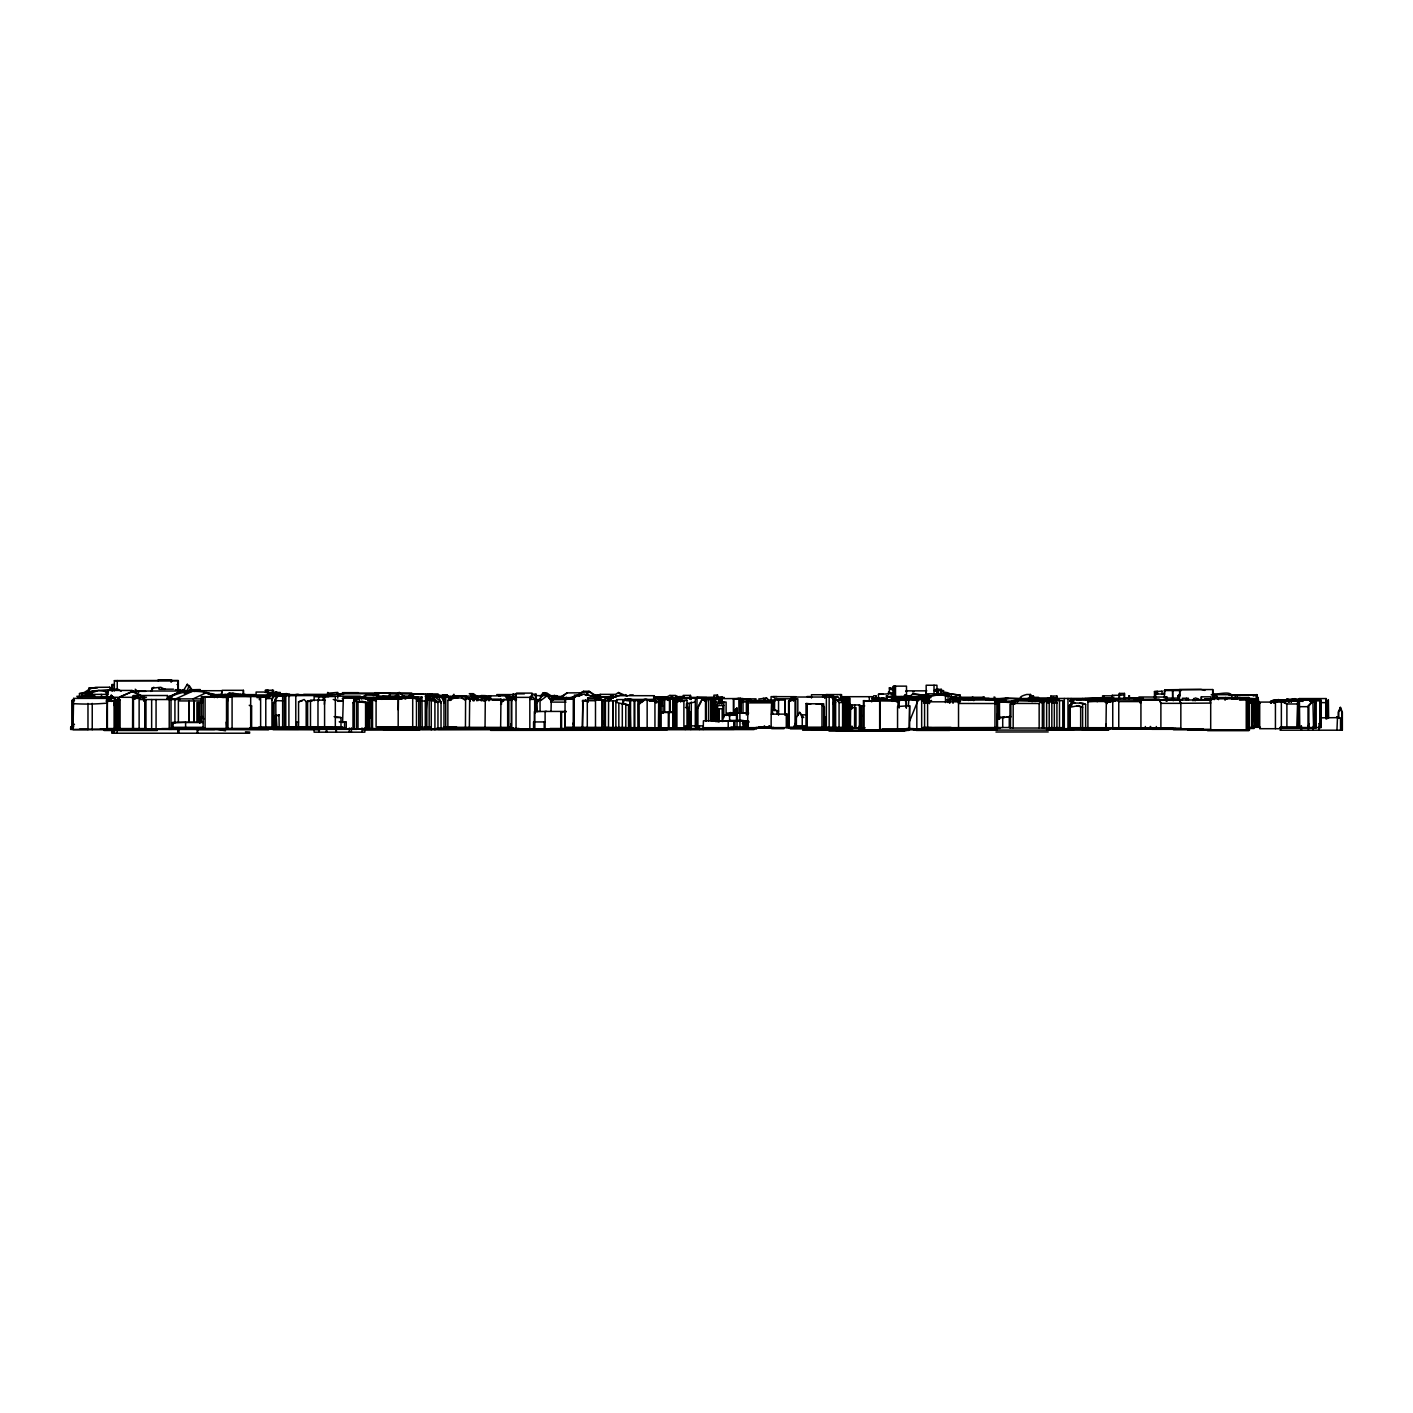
<?xml version="1.0" encoding="UTF-8"?>
<svg xmlns="http://www.w3.org/2000/svg" width="1413" height="1413" viewBox="0 0 1413 1413"><rect width="100%" height="100%" fill="white"/><g stroke="black" fill="none" stroke-linecap="round" stroke-linejoin="round"><path stroke-width="1.5" d="M266.969 692.458L266.969 690.215L268.187 690.145M733.382 713.477L733.382 699.011L738.911 698.464L738.911 713.247M1251.971 707.048L1251.918 702.985L1251.865 727.43L1251.918 702.985L1247.979 702.985M1214.173 699.523L1214.173 696.097L1216.717 696.097L1218.43 699.523L1216.717 696.097M336.365 727.978L336.312 732.181L336.312 728.013M1314.638 728.048L1314.902 701.749L1312.43 701.166M1326.083 719.058L1326.153 698.57L1299.377 698.57L1299.324 700.512M1288.038 701.06L1271.47 701.042L1271.488 703.232M875.901 695.779L875.848 698.393L875.901 695.779L873.605 695.779M81.76 697.845L81.848 693.836L81.936 697.845M117.579 715.861L117.279 728.56L117.279 699.806L118.763 698.146L119.858 699.806L119.858 728.56M1179.431 700.601L1179.696 689.562L1212.725 689.562L1212.955 698.269M1212.495 699.135L1212.725 689.562M1248.721 699.682L1248.774 697.51L1215.922 697.58L1207.532 700.265M845.663 721.178L846.246 729.461L846.369 725.293M847.994 725.311L847.871 729.461L848.754 698.057L845.857 697.863L845.857 729.461L845.557 725.328M158.168 680.748L158.203 679.777L171.256 679.777L172.368 680.748L171.044 682.249M481.321 698.746L481.25 700.689L481.321 698.746L489.004 698.658L489.128 700.689L489.41 696.132L490.488 696.008L490.788 699.347M1106.114 724.11L1105.973 728.207L1106.326 700.654L1087.904 701.537L1105.973 701.466M367.875 709.397L368.122 702.826L358.001 701.908L358.001 729.108M397.424 698.517L377.766 698.075M324.389 704.398L324.584 700.124M860.694 725.752L861.241 714.854L859.987 714.854L861.877 715.949L861.241 714.854M243.089 696.15L243.407 690.321L222.212 690.321L220.94 696.185M842.837 720.506L843.844 701.625L842.395 699.647L845.221 701.272L843.844 701.625M488.898 700.689L489.004 698.658M695.302 727.147L695.302 699.594L697.104 697.28L706.323 697.545L706.2 720.683M721.76 703.868L722.025 699.541L714.854 698.517M227.705 700.954L227.97 696.733M370.86 718.228L372.043 700.83L369.888 699.771L369.658 729.108M425.967 714.077L426.832 700.989L428.687 697.881L426.92 697.881M1033.186 699.506L1033.415 695.92L1029.547 695.92M167.123 699.382L167.405 695.514L133.476 695.514L133.317 697.386M1226.89 699.064L1227.049 698.817M908.347 705.882L908.877 699.506L917.902 700.636L909.672 721.072M87.553 729.426L70.65 729.426L70.703 727.13L74.059 724.357M1050.636 698.269L1050.83 696.026L1056.871 696.026L1057.207 699.205M951.196 699.629L951.55 696.15L947.134 696.15M134.482 699.329L134.8 696.362L132.681 696.362L132.575 728.56M1030.819 698.216L1056.659 698.269L1056.871 696.026M507.232 699.417L507.62 695.85L470.9 695.85M371.513 729.108L371.778 699.771M660.101 727.836L659.977 701.06L656.197 701.219L656.197 702.756L656.374 701.06M659.853 727.836L659.977 701.06M113.57 729.726L73.017 729.726L73.6 698.393L107.37 698.393L108.518 701.378L106.187 701.36M530.069 697.404L529.84 699.382L535.085 699.382L533.054 697.386L530.069 697.404L530.299 699.382M994.964 703.533L995.459 699.082L959.038 699.082L958.526 703.462L994.964 703.533L994.964 727.589M1124.236 699.152L1124.448 693.412L1119.361 693.412L1119.149 699.311M680.607 702.014L681.084 698.022L706.959 698.022L708.672 700.194M706.447 702.049L706.959 698.022M1100.586 698.976L1100.762 697.598L1100.868 698.57M106.77 729.726L107.37 698.393M401.522 699.064L401.698 697.704L359.255 697.757L359.255 701.943M994.363 700.795L994.84 697.104L993.922 697.104M656.197 702.756L656.391 701.219M94.3 695.249L94.936 696.061L81.601 695.161M678.646 699.223L679.017 696.609L683.927 696.556L682.762 698.411M1225.389 697.58L1225.018 700.141L1225.407 697.51M599.571 698.199L600.119 694.366L615.538 694.366L618.558 692.511L625.659 695.62M1128.952 699.046L1129.517 695.708L1128.563 698.57M683.645 698.234L683.927 696.556M1282.721 700.071L1280.567 700.071M465.442 727.289L465.601 697.722L469.681 697.722L470.07 700.742M208.559 694.419L213.911 693.995L214.511 695.761M515.303 699.523L516.31 694.154L513.096 694.154L512.001 700.601M530.864 699.382L532.083 693.112L516.504 693.112L515.303 699.064L516.469 699.064M389.052 697.845L389.794 693.907L423.529 693.907M1140.927 702.773L1141.527 699.7L1159.066 699.47L1160.885 702.773L1160.885 728.172M388.663 698.146L389.67 693.059L356.235 693.059M653.336 700.371L654.272 695.708L616.298 695.673L608.65 700.371M530.864 699.064L531.871 694.154L536.039 694.154L536.869 711.022M586.271 695.602L587.066 692.123L582.28 692.105L578.058 695.09L574.349 695.108L573.802 727.271M536.039 694.154L535.085 713.106M833.193 703.904L834.129 699.612M220.94 696.521L222.212 690.71L199.94 690.71M515.303 700.601L516.169 694.79M530.864 698.746L531.73 694.79M677.534 699.453L677.922 697.775L678.152 699.453M1308.95 723.562L1308.014 727.783L1308.014 705.97L1312.907 701.078L1313.578 727.783M1030.554 694.472C1032.355 702.12 1009.659 698.958 1026.739 694.472L1030.554 694.472L1031.084 698.428M380.609 698.993L382.199 697.015M420.35 729.108L420.35 698.94L421.939 697.015L422.24 729.108M972.232 698.269L972.533 696.998L974.299 700.053M106.787 696.768L108.289 690.427L131.939 690.462L141.848 695.938M1296.781 728.101L1297.664 700.283L1279.772 700.212L1273.943 703.038M113.782 705.458L114.789 701.254L114.789 728.56M689.526 699.258L690.462 695.39L683.115 695.39M998.479 705.423L1000.634 699.506L964.408 699.506M210.749 695.885L214.652 694.966L214.811 696.591M623.416 699.576L622.303 703.833L615.856 702.243L616.686 699.576L623.416 699.576L623.981 700.565L625.376 699.435L651.941 699.435L650.298 700.618M750.55 701.113L774.978 700.583M771.321 727.889C770.844 728.172 771.251 686.948 772.929 704.928M824.75 698.34L825.722 694.896L827.153 694.578M719.447 697.616L722.467 697.439M1106.803 701.908L1106.803 703.656L1105.973 701.908L1112.737 700.83L1112.755 728.048M947.293 694.313L943.866 692.688M697.104 697.28L696.379 727.13M452.513 697.792L453.149 695.867M706.659 698.729L743.008 698.517L743.008 713.106M369.906 716.674L370.118 699.029L370.118 700.813L372.043 700.83M894.482 689.509L895.506 686.488L893.034 686.488L893.034 695.337M469.363 727.289L469.681 697.722M553.084 699.612L551.017 702.102L566.048 702.137M586.377 700.989L587.896 701.855L585.565 700.089L582.704 700.989L582.704 727.271M1320.501 717.857L1338.182 717.627L1338.182 712.205L1340.495 707.436L1338.765 712.205L1338.765 717.627M833.67 694.966L823.196 694.966L822.543 696.715L826.605 696.715M269.282 696.75L259.091 696.75L259.374 699.806M926.522 697.598L920.958 697.033M668.172 700.512L669.038 698.305M995.317 699.099L1005.244 698.269M776.532 727.889L747.406 727.889L748.325 700.601L772.416 700.336M376.088 699.241L398.537 699.064L376.088 699.241L376.088 727.006L416.482 727.006M146.44 728.56L107.388 728.56L107.388 701.254L117.933 701.06L118.763 698.146M187.558 689.562L189.236 685.588L187.417 685.499L187.275 684.298L183.16 691.045M430.435 696.362L431.089 695.39M403.464 697.792L404.153 696.185M485.03 728.225L485.295 699.135L500.961 699.135L501.527 704.222L500.626 704.345L503.081 699.541L508.857 699.594L508.857 728.225L507.726 724.215M217.125 697.545L217.337 696.574M272.956 727.006L272.956 703.78L279.015 694.56L287.086 694.56M705.493 720.648L705.493 701.343L702.614 697.845L696.768 709.361L696.768 727.253M271.95 700L274.405 694.578L287.228 695.249M89.62 695.955L90.326 694.384L107.741 694.384M274.758 700.194L277.337 694.578L290.16 695.249M398.466 698.57L398.289 709.909M1315.344 703.197L1316.192 701.378L1309.639 701.378M224.19 696.574L223.766 697.474L231.414 697.192M601.938 700.883L617.375 700.883M1013.174 728.031L1013.174 703.48L1015.223 700.512M278.22 716.267L278.979 714.766L275.394 715.932L275.394 727.006M444.247 699.612L445.678 695.39L426.585 695.284M701.272 701.537L697.174 709.326L697.174 727.253M706.2 701.449L702.296 699.594L703.232 697.845L705.493 701.343M500.626 728.225L500.961 699.135M380.539 698.834L381.333 697.386M1141.527 699.7L1139.867 702.773L1139.867 699.364M342.582 722.626L343.377 697.386L382.005 697.386M284.561 696.097C285.444 689.297 291.855 699.947 285.974 693.536M285.426 695.744L286.662 693.536M1319.636 727.518L1320.325 699.629L1283.975 700.495L1285.141 700.848M1092.638 698.729L1091.083 700.459L1091.083 699.329L1094.845 697.969L1084.425 698.64M754.789 701.113L756.079 698.852L742.549 698.923M968.488 700.495L969.654 698.464L970.643 699.894M1192.996 700.76L1193.967 699.064L1195.133 700.866M1173.214 700.76L1174.168 699.064L1175.033 700.406M890.985 689.244L892.362 689.102M70.65 727.695L73.812 726.724M359.255 697.757C402.988 701.59 337.601 696.15 342.582 698.852M488.774 700.283L490.152 698.004L490.929 699.311M587.296 727.271L587.296 700.707L588.356 698.958L596.657 698.958L596.657 697.828M266.81 696.733L267.922 694.949L242.065 694.949M790.114 700.3L791.58 697.934L795.819 699.011L789.125 701.502L789.125 727.677M803.75 717.592L799.67 712.346L796.384 717.592L796.384 727.942M1210.906 698.711L1210.129 699.594M443.982 729.249L443.982 698.004L445.678 695.39M511.418 700.724L512.001 699.824M903.543 696.68L905.185 695.072L913.505 697.333M452.443 696.45L453.891 694.26L454.032 696.45M596.657 698.958L595.491 700.707L587.296 700.707M1091.083 700.459L1093.167 699.029L1090.571 699.135M1298.07 703.621L1298.247 728.119M272.956 703.78L275.8 700.601L282.653 700.848M1164.224 698.163L1164.754 689.791L1201.015 689.403L1204.936 690.409M87.2 691.84L89.584 689.049L85.292 691.84M395.428 697.58L399.155 692.458L403.871 696.627M1233.867 730.15L1249.445 730.15L1249.445 699.771L1248.156 699.771M789.125 701.502L790.008 700.3L788.896 701.307L788.896 727.677M536.746 711.287L536.746 702.932L544.659 692.653L551.3 699.947L551.017 711.41M906.122 691.487L906.916 690.48M970.484 700.389L971.279 699.135L971.914 700.212M199.604 718.034L202.571 716.532L202.589 717.592L199.657 717.963L201.423 717.91M1308.862 727.783L1308.862 705.97L1312.907 701.078M394.775 696.644L399.155 692.458M734.901 714.077L734.901 710.191L736.791 708.196L737.162 714.042M788.595 727.677L788.595 701.113L791.58 697.934M540.278 696.291L543.104 692.918L546.743 692.918L551.406 696.079M662.962 699.382L664.251 697.863L677.074 698.146M353.056 729.108L353.056 702.72L356.818 698.464L361.498 697.457M353.056 702.72L357.401 698.464L356.447 698.446L356.447 729.108M206.934 692.423L193.033 698.887M659.006 703.338L660.101 702.12M668.314 727.836L668.384 712.488L672.853 712.488L672.853 727.836M271.95 727.536L271.95 698.499L275.429 694.666L288.199 695.249L289.488 696.503M277.337 694.578L269.388 694.666L265.785 698.64L271.95 698.499M582.191 727.271L583.021 700.089M886.64 698.887L882.701 697.828L878.409 700.53L878.462 694.278L882.984 694.101M441.421 695.991L445.466 695.125L450.641 700.353L454.774 696.008L456.134 696.45M353.692 702.667L359.096 698.199M903.013 697.015L902.271 700.159L900.417 698.128L887.876 697.174L884.856 699.983M257.148 697.81L259.038 695.814L279.615 695.938L272.744 695.85L277.778 695.903M921.294 697.898L923.908 696.627L918.521 696.309M893.881 700.601L892.415 700.106L892.415 701.36L893.316 700.406M429.534 696.238L431.901 693.818L427.644 693.818M106.77 703.162C94.618 704.169 85.151 704.328 73.017 703.639M85.522 694.807L89.001 692.087M657.451 699.117L660.383 698.817L654.978 698.199M726.423 715.473L730.733 712.452L731.899 714.007M1098.042 700.901L1097.212 701.696L1097.212 700L1108.94 700.901M659.535 700.548L661.955 698.252L663.792 700.106M197.113 722.184L201.123 722.308L201.123 718.069M74.483 724.357L70.703 727.13M1013.209 703.427L1039.156 703.48L1040.798 701.961L1042.352 703.232L1042.352 728.031M561.491 697.686L560.572 698.552L573.413 697.686L552.501 697.439M735.908 721.089L747.141 721.072L746.771 722.308L743.15 722.308M744.828 722.237L744.616 721.195M1273.872 701.537L1274.879 700.636L1284.028 701.413M1156.329 726.512L1156.329 727.748L1069.5 727.695L1069.5 705.317L1072.025 703.038L1074.887 703.038M658.423 703.356L659.853 702.084M945.968 696.22L948.794 693.73L960.204 695.161L948.794 693.73M734.901 710.191L737.162 708.196M847.535 729.461L847.535 698.34L841 698.287L840.364 694.578M909.848 696.415L912.657 693.995L931.697 695.814M641.52 702.579L643.904 700.53L640.319 700.901L640.319 703.603M1099.897 698.64L1101.999 698.252M426.39 697.015L429.287 694.542L432.325 694.507L441.033 701.961L441.033 729.249M1177.806 699.894L1177.806 695.726L1180.049 695.726L1179.131 695.002L1178.283 699.894M292.756 727.536L293.763 727.536M928.412 698.623L927.582 697.439L902.271 697.439L903.243 698.623L929.03 698.499M879.734 699.594L891.815 700.177M1002.047 701.272L1017.819 701.095L1016.989 701.766M578.058 695.09L583.569 691.293L588.991 691.275L600.49 698.499M893.087 695.373L889.801 696.591L886.41 695.903L886.41 698.976M559.018 699.364L567.072 692.9L581.732 692.794M642.014 700.618L638.729 700.618L638.729 727.677L638.623 703.815L644.222 699.347L656.197 701.219M880.953 699.647L877.049 699.806L888.071 700.141M1177.806 695.726L1179.131 695.002M686.488 707.931L686.488 703.674L695.302 702.031M514.897 694.931L516.328 693.854L524.382 693.836M595.738 696.998L603.492 696.768L601.779 697.545M547.308 695.673L551.176 700.707L547.732 695.32L540.031 701.06L540.066 711.41M608.067 700.371L611.14 698.57M231.273 694.49L233.039 693.235L246.021 695.355L246.021 696.273L258.95 696.733L259.038 695.814M223.643 697.051L228.994 693.235L233.039 693.235M292.579 727.536L293.763 726.706M573.607 697.792L576.84 695.514L579.648 695.991M742.178 702.438L748.148 701.184L748.148 714.395M221.876 697.439L224.685 695.496M71.798 727.324L71.798 700.565L73.176 699.647L72.681 727.324M875.424 700.371L873.976 701.325M878.091 700.53L882.701 697.828M214.37 697.439L218.874 694.542L224.667 695.62M567.072 692.9L558.435 698.393M571.912 698.605L576.84 695.514M582.28 692.105L583.569 691.293M360.969 698.305L366.214 695.072L360.633 697.969L370.789 698.711M510.04 727.395L447.868 727.289L447.868 700.318L452.107 697.686L458.006 697.845M589.751 691.893L586.731 693.748M207.923 694.048L211.296 693.606L215.641 696.238M106.328 700.477L109.278 698.764L111.539 699.806L106.84 698.746M683.927 697.669L722.467 697.068M208.612 693.006C194.764 689.756 179.398 691.028 167.123 698.887L203.154 698.887M871.485 701.784L874.382 700.106L901.388 700.053M182.86 691.716L185.333 692.123L190.826 689.809L194.588 691.469M167.405 695.514L168.553 697.333L183.425 690.092L168.129 697.121M607.307 700.371L610.54 698.57M1044.631 701.749L1050.689 699.806L1054.328 702.985L1054.328 727.677M405.407 698.958L407.598 697.757M892.415 701.36L894.129 700.406M1090.306 700.106C1095.181 696.733 1116.553 698.075 1094.722 698.322M723.138 716.356L726.847 714.324L737.356 715.208L737.356 720.824M891.391 698.004L904.055 698.834M729.161 716.108L732.482 714.324M997.507 727.518L997.507 717.751L1004.784 717.398L998.903 717.38M1049.205 727.836L1051.837 727.836L1051.837 700.883L1037.213 699.435L1033.521 701.36L1036.1 701.378M150.908 691.487L152.834 687.795L152.039 690.71L152.039 688.184L160.782 687.266L164.968 689.403M119.646 696.927L133.175 691.151L119.769 697.157M666.318 697.21L669.833 695.443L675.485 695.443L678.823 697.051M1014.87 701.484L1020.769 698.534L1028.205 700.036L1021.246 698.534L1016.601 700.972L1017.784 701.802M1250.576 699.947L1256.44 702.685L1256.44 726.582M152.039 688.184L153.876 687.266M1296.781 703.974L1286.854 703.974L1279.772 700.212M1031.985 701.713L1033.239 701.095M1274.049 703.091L1279.56 700.406L1286.89 703.974L1286.89 728.101M273.31 697.015L277.937 694.772M1042.352 703.232L1043.889 702.508L1039.579 700.548L1013.686 700.442M203.154 727.324L172.068 727.324L172.898 722.414L203.154 722.485M601.708 697.121L600.825 697.316M184.255 693.447L190.207 690.745L175.23 689.721L179.981 689.65M175.724 698.887L191.797 691.593M686.824 727.836L647.154 727.836L647.154 700.036L650.369 700.954L653.283 699.629L655.667 701.59M1112.737 701.678L1114.098 701.078M997.967 700.424L994.734 699.7L997.931 700.406L995.776 701.378L998.903 700.406L995.017 699.841L997.967 700.406L997.967 719.235M675.767 727.836L675.767 699.824L678.576 699.117L678.576 701.272M298.567 727.359L298.567 701.837L304.113 699.506L306.179 701.678L306.179 727.359M169.348 698.887L169.896 698.623M1069.765 727.624L1070.206 707.207L1070.206 727.624M1070.206 707.207L1078.702 705.582L1082.623 707.489L1076.671 705.582M1253.066 726.529L1257.393 726.529L1257.393 703.709L1253.313 701.325M1277.37 700.813L1273.749 700.813L1275.603 700.071M90.485 688.679L95.766 687.319L109.772 687.23L111.963 690.303M93.523 690.975L85.398 693.253L90.255 693.589M654.325 698.87L657.451 697.651M655.42 698.252L665.859 697.086M137.997 696.379L132.575 698.411L140.664 698.358L141.971 696.379L143.843 700.866M227.97 728.419L227.97 696.521L203.154 697.333L203.154 728.419M734.054 714.448L732.075 715.137M1253.278 696.008L1256.722 694.807L1235.28 694.807L1235.28 698.887M678.576 699.117L675.767 699.824M891.921 697.651L895.224 696.503L931.22 696.503M889.395 691.893L889.395 687.795L890.243 689.314L893.617 688.149M86.122 694.701L98.521 690.445L107.741 691.858L107.741 695.108M943.336 691.858L946.445 692.511M361.057 697.633L361.534 698.852M1209.316 700.124L1211.029 699.594L1209.016 700.141M353.692 729.108L353.692 699.824L355.264 699.523M1290.758 699.947L1294.944 698.658L1300.772 699.788M353.692 699.824L357.118 698.781M907.464 699.983L913.01 698.305L918.044 699.894M745.375 722.237L746.771 722.308M1236.552 698.958L1240.084 697.916M1290.104 700.018L1294.697 698.658M114.365 690.904L114.365 680.677L178.356 680.607L178.356 689.367M575.868 696.644L568.627 698.676L566.807 697.792M578.924 695.779L582.456 694.79M925.303 701.643L931.556 700.53L926.575 701.466M1091.083 699.329L1097.124 698.287M298.567 701.837L302.329 700.795M1105.973 701.908L1115.775 701.113M1109.276 701.713L1112.172 700.919M1076.865 700.018L1082.694 698.552L1088.734 699.983M1079.444 700.018L1083.312 699.046M227.952 696.521L223.148 697.21L225.939 696.733M404.065 698.676L414.203 696.574M534.397 729.797L534.397 711.675L546.584 711.393M536.693 711.64L538.388 711.234M223.395 697.333L226.522 696.627L226.522 728.419L226.133 722.149M443.223 695.991L447.232 695.125L450.305 698.234L448.398 696.591M208.894 694.101L211.296 693.606M917.902 700.636L911.509 698.11L906.21 699.205L906.21 707.789M911.509 698.11L906.387 699.205L906.387 708.001M662.644 699.488L659.677 700.089L661.39 700.071M449.387 697.404L453.202 696.627M447.267 697.28L450.694 696.591L453.131 698.693M446.897 696.432L472.613 696.008L471.73 697.386L489.128 697.227M389.352 698.746L390.377 698.781M904.179 700.283L907.358 699.559M398.183 727.006L398.183 699.064L406.555 697.474L416.482 698.676L416.482 727.324M841.406 697.934L846.246 697.863L846.246 729.461M391.136 697.104L387.091 697.121M772.999 696.627L776.956 696.627M923.59 701.696L929.436 700.601L929.454 703.621M86.511 691.964L79.499 693.553L79.499 697.51M358.001 701.908L361.975 701.184L368.122 702.826M604.605 697.139L613.595 696.061L607.537 697.157M758.728 698.976L766.711 698.163L770.562 701.66M763.709 698.711L766.711 698.163M949.942 697.474L955.895 696.415M1278.465 699.594L1273.872 700.424M481.056 695.532L485.542 695.62M707.154 698.834L710.739 698.199L710.739 720.736M829.678 697.333L837.573 696.556L842.59 702.508L839.075 702.544L834.023 696.556M833.246 697.333L837.573 696.556M605.153 698.781L610.275 697.863L607.837 697.863L611.017 699.294M922.671 701.219L928.924 701.66L928.429 696.185L937.596 694.56L948.052 695.973L948.052 702.597M932.704 695.867L940.087 694.56L948.052 695.973M926.539 698.834L929.03 698.393M473.161 700.742C473.355 695.373 483.281 702.155 485.931 700.724M1251.741 700.177L1253.066 699.947L1257.393 703.709M141.936 697.316L144.285 697.316M998.161 700.265L999.45 700.141L999.556 719.129M214.211 697.545L215.624 696.574M1139.567 698.64L1143.4 698.305L1139.973 698.852M508.009 700.177L511.418 700.036L511.418 728.225L510.764 723.986M503.735 700.866L500.785 701.36L503.364 701.343M584.223 694.295L600.472 698.022L582.968 694.101L566.807 698.658L574.014 697.792L574.049 727.271L572.989 723.173M447.868 700.318L450.641 700.318M356.447 698.446L361.498 697.845L360.227 697.898M374.092 694.913L378.861 694.79L373.085 695.602M1010.507 727.518L1010.507 716.479L1002.718 717.398L1002.718 727.518M1010.507 716.479L1006.815 717.115M723.138 720.842L735.537 720.612M703.232 729.55L703.409 720.824L737.021 720.701L737.021 727.713M687.001 700.23L676.915 701.272L687.001 700.23L687.001 727.836M1095.199 700.742L1094.404 699.735L1160.091 700.212M811.15 729.461L850.025 729.461L850.025 698.252L841.406 698.57M1273.749 700.813L1277.158 700.442M311.973 701.06L306.179 701.678M638.623 703.815L645.388 699.347L650.298 700.018M848.754 698.057L844.656 698.34M733.382 699.011L740.589 698.464L740.589 713.106M1254.055 703.48L1254.903 726.865M655.667 697.404L662.98 696.715M437.818 695.514L439.019 695.39L438.012 693.942L432.961 693.942M625.959 700.618L638.729 700.618M1090.765 700.442L1097.212 700M1098.042 700L1093.768 700.3M121.165 691.24L117.579 689.085L92.393 690.975L85.504 694.119L89.743 694.542M1046.521 698.711L1050.283 698.411M1051.237 698.411L1047.475 698.711L1053.444 697.421M279.862 695.938L284.967 695.567M897.555 729.726L897.555 706.535L909.636 705.688L909.636 729.726M1005.208 698.781L1008.281 698.552M406.185 697.757L417.718 697.033L420.35 701.378M433.968 697.404L441.827 697.051L443.982 702.844M247.24 696.273L245.367 694.56L240.157 694.366L244.555 696.273L244.484 695.337L240.157 695.214M281.01 695.903L286.009 695.567M375.346 694.737L373.05 693.748L337.76 693.748L337.76 698.146M1161.857 691.222L1162.263 694.172M1097.972 698.375L1103.023 698.04M413.903 697.121L397.53 698.075M605.435 697.951L611.635 697.669L605.082 698.093M774.819 701.184L765.122 700.919L768.601 700.795L766.923 701.184M991.114 699.841L990.584 699.877M103.149 696.839L107.918 696.574M361.657 697.722L359.714 697.828L361.498 697.757M1051.555 698.781L1055.811 698.552M114.365 680.677L178.356 680.607M996.377 699.559L990.478 699.859L991.626 699.806M1154.456 698.093L1154.456 691.593L1162.263 691.204M1154.456 691.593L1157.477 691.452L1157.477 694.172M1028.911 701.131L1046.627 700.406L1046.627 729.885M1090.43 699.135L1091.348 699.099L1088.469 699.205M1115.069 700.883L1110.07 701.66L1109.276 699.965M996.218 699.647L946.48 699.93M1093.574 699.029L1087.462 699.311M1098.837 698.729L1106.167 698.428M509.334 698.693L513.325 698.499M1089.706 699.188L1091.949 699.082M1239.537 700.159L1249.41 699.824M1033.627 700.636L1046.574 700.177L1049.205 702.791L1046.627 702.72M241.111 696.185L242.065 695.991L238.744 694.49M772.999 696.821L774.306 697.227M1007.54 698.075L1005.473 698.04L1021.758 698.764M878.462 694.278L885.174 694.013A11.816 1.484 -1 0 0 888.653 693.748L895.171 693.642L895.259 697.086M843.596 698.375L845.857 698.287L840.364 697.828M844.02 699.647L838.068 699.788L843.844 699.877L843.844 728.878M512.672 697.245L513.537 695.779M1088.911 699.947L1101.469 699.665M872.492 699.382L881.129 699.417M1054.328 702.985L1051.837 703.038L1048.128 699.806M710.739 699.488L711.763 699.47L711.763 720.895M815.955 703.904L820.988 703.762L824.38 706.853L824.38 727.942L824.503 717.133L825.74 717.133L825.74 727.942M195.63 689.721L200.363 689.65L189.519 689.721M411.766 693.006L374.869 692.706M548.032 695.885L553.031 695.797M640.319 700.901L641.484 700.883M337.548 701.307L341.54 701.254M715.72 721.619L715.72 699.506L714.483 699.523L714.483 720.895M927.564 697.227L920.764 697.316M951.09 697.157L960.098 697.227L959.568 699.082M1195.168 697.916L1198.736 698.976M568.432 729.797L511.612 729.797L511.612 698.817L515.303 698.746M628.52 727.677L628.52 704.91L622.303 703.727L622.303 727.677L652.4 727.677M559.866 698.729L559.053 698.711M791.262 697.934L795.819 699.011M923.395 700.389L929.206 700.336M1312.836 701.766L1314.902 701.749M90.132 687.919L95.713 687.884M1051.837 700.883L1037.213 699.435M1314.443 700.141L1320.802 700.089L1321.155 727.518L1279.842 727.518M1291.358 700.212L1291.376 701.978L1291.358 700.212L1311.67 700.071L1312.059 702.508M1179.731 699.965L1180.844 703.303L1210.694 703.091L1209.669 699.965L1141.686 700.071M357.471 697.015L358.637 697.015M806.964 696.538L810.25 696.521M710.739 698.199L708.672 698.216L708.672 720.948M336.347 717.539L340.992 717.539L340.992 727.96M339.985 694.419L343.571 694.401M1119.149 695.037L1124.236 695.002M917.814 697.157L930.902 697.121M747.406 702.897L771.321 702.844M1288.179 700.972L1291.358 700.954M297.578 694.613L296.606 694.631L298.849 694.631L295.511 694.631L299.485 694.666M891.161 694.083L895.259 694.083M386.155 696.733L388.186 696.715L382.623 696.344M363.6 697.492L365.596 697.775M401.981 699.064L379.179 697.704M689.297 697.616L699.576 697.704M755.019 700.724L759.099 700.724M1093.768 700.724L1085.255 698.552M923.378 703.038L927.617 703.038L927.917 700.318L929.277 701.007L929.383 703.374M1336.945 730.203L1337.528 716.709L1341.131 718.74L1341.131 730.203M114.365 684.563L111.804 684.563L111.804 690.904M177.067 684.563L178.091 684.563M97.462 687.937L88.878 687.937L88.878 691.84L90.079 691.84M890.632 688.308L891.532 688.308M116.449 689.085L117.579 689.085M162.336 689.173L173.534 689.173M165.127 689.297L158.998 689.297L158.998 688.184M890.243 689.314L893.546 689.314M266.298 690.392L265.079 690.392L273.504 690.215L273.504 692.476M943.672 690.604L941.659 690.604L941.659 693.818M1164.224 690.533L1181.374 690.568M133.175 691.028L181.818 691.01M906.016 690.851L926.787 690.851M939.998 690.727L941.676 690.727M135.754 691.346L145.698 691.346M275.782 691.822L276.736 691.822M912.586 691.84L913.981 691.84M268.523 692.034L256.106 692.034L256.106 696.026M265.255 692.458L280.375 692.458M342.388 692.653L358.407 692.653M79.499 693.553L85.133 693.553M203.543 693.077L209.601 693.077M1212.637 693.518C1217.441 695.726 1234.308 688.378 1231.606 698.976M85.504 693.394L91.739 693.394M328.434 693.536L327.851 692.405L327.41 693.253L337.725 692.405L338.343 693.536M925.621 693.818L947.346 693.818M267.746 694.083L289.524 694.083M336.806 694.03L340.374 694.03M1164.754 694.013L1155.128 694.013L1155.128 698.234M224.632 694.49L240.722 694.631M303.636 694.366L337.76 694.366M213.875 694.613L226.098 694.542M242.188 694.613L255.258 694.613M374.975 694.684L372.997 694.684L375.346 695.32M513.89 694.595L496.758 694.595L499.937 696.326M825.899 694.578L841.565 694.578L841.565 698.57L842.802 698.446L842.802 696.697L844.515 698.146M1211.206 694.701L1231.659 694.701M210.378 694.966L219.298 694.984M442.499 695.002L447.232 695.125M597.84 697.775L597.434 694.896L600.313 694.984M629.774 694.949L633.236 694.949M945.067 695.037L949.077 695.125M1230.228 695.267L1231.606 695.002M110.956 695.337L117.774 701.325L110.956 701.06L111.344 695.337L118.25 701.396L111.344 697.316M268.364 695.178L303.636 695.178M375.717 695.249L382.075 698.517M409.328 695.284L413.638 695.284M554.302 695.249L559.336 699.311M592.383 695.125L600.56 695.125M1112.102 695.302L1120.544 695.302M1229.116 695.267L1257.252 695.267L1257.252 700.23L1258.029 697.316L1258.859 702.72L1256.228 701.237L1260.431 703.056M219.404 695.549L225.215 695.549M241.393 695.585L245.562 696.15M282.441 695.673L331.507 695.514M504.618 695.514L508.486 695.514M534.043 695.638L557.005 695.691L554.885 697.316M214.476 695.761L217.09 695.761M247.805 695.867L256.212 695.867M425.79 695.761L446.985 695.761M1114.009 695.832L1102.564 695.832L1102.564 699.576M81.989 696.114L83.049 696.114M225.921 696.061L269.636 696.061M328.982 696.185L360.297 696.185L361.445 698.234M377.607 696.114L396.488 696.114M402.793 696.114L413.197 696.185L412.985 697.792L412.985 693.995L426.832 693.995L426.832 727.147M81.477 696.309L76.867 696.309L78.616 698.375M506.19 696.521L514.014 696.521M555.433 696.468L563.063 696.468M601.585 697.58L597.275 696.503L597.84 697.492M78.351 696.856L112.687 696.856M201.423 722.061L201.423 696.68L250.684 696.609L250.684 728.419M328.752 696.715L314.145 696.715L314.145 700.724M406.979 696.892L411.307 696.892M446.685 696.627L453.184 696.68M505.942 696.803L514.615 696.803M557.075 696.892L563.363 696.892M795.731 696.697L771.074 696.627L771.074 700.777M829.926 696.874L832.416 696.803L835.631 699.4L835.631 727.571L703.409 727.713M841.141 696.697L872.969 696.697L872.969 700.848M902.395 696.68L900.646 696.68L913.081 697.404L904.603 695.072M910.873 696.786L912.639 696.786M1201.35 700.194L1201.35 696.821L1210.941 696.821L1210.57 700.018M144.285 696.909L143.843 700.954M377.677 697.068L421.939 697.015M441.827 697.051L438.878 697.051L441.033 702.826M452.301 697.157L447.691 697.227L446.755 695.002M556.793 696.998L563.292 696.998M675.308 697.015L683.327 697.015M793.47 697.033L832.928 697.033L832.928 727.995L792.075 727.995M887.876 697.174L903.825 698.128L904.85 699.258M892.998 697.086L898.739 697.492L894.906 696.574M902.766 697.121L905.079 697.121M1138.896 696.998L1166.979 697.051L1166.979 701.025M100.782 697.298L146.44 697.316M400.78 697.192L402.546 697.192M402.899 697.21L413.514 697.21M446.897 697.28L453.096 697.28M506.331 697.263L512.795 697.263M530.299 697.368L516.045 697.368L516.045 729.797M595.226 697.298L605.93 697.28L610.981 699.258M660.772 697.421L653.53 696.962M724.286 697.439L721.354 697.722M984.508 698.446L984.331 697.28L959.71 697.263L960.946 697.28M1034.334 697.333L1038.537 697.333M655.597 697.722L663.969 697.722L665.117 699.576M1104.754 697.757L1102.105 697.757L1114.115 698.305L1111.448 698.305M1130.877 697.775L1137.324 697.775M359.45 697.969L381.916 697.969L381.916 699.4M513.325 697.898L507.338 698.781M557.464 699.029L557.464 697.951L574.049 697.81M655.279 697.845L662.432 697.845L660.701 699.559M871.927 697.987L880.599 697.987M1050.636 697.987L1056.659 697.987M1132.255 697.81L1138.684 697.81M653.742 698.093L691.699 698.146M900.417 698.128L903.825 698.128M913.01 698.305L916.525 699.506M951.355 698.269L989.065 698.358M1166.096 698.11L1179.325 698.11M1248.474 698.146L1247.308 698.146L1256.228 698.764L1259.266 703.056L1255.062 698.764L1256.245 698.764M376.423 698.834L365.243 698.093L376.423 701.095M429.835 698.411L432.625 698.411L437.959 702.402L434.921 702.208M467.897 698.481L473.108 698.481M566.348 697.58L567.372 698.658L572.742 698.658M874.771 698.605L878.939 698.605L872.686 698.605M951.691 698.64L963.79 698.64M984.985 698.605L1141.757 698.287M109.278 698.764L107.37 698.764L108.518 700.053L106.187 698.746M418.884 698.958L420.35 698.94M551.653 698.711L573.148 698.711M630.216 700.424L629.792 698.781L625.376 699.435M653.336 698.834L682.532 698.834M949.748 703.338L949.748 698.94L954.658 699.435L954.746 700.742L960.434 700.742M983.607 698.676L996.43 698.676M1110.653 698.711L1112.314 698.711L1100.356 698.252M1204.53 698.781L1248.085 698.781L1248.085 730.15M398.183 699.064L401.027 699.064M871.733 698.958L875.601 698.958M878.321 699.241L881.058 699.241M1004.06 699.011L1000.068 698.764L1004.06 699.011L1004.06 700.442M1082.623 699.046L1077.501 698.887L1094.404 700.76M1232.295 699.064L1234.98 699.064M1287.879 699.064L1286.607 699.064L1297.788 699.824M180.034 699.541L139.128 699.541L139.128 729.444L214.635 729.461M503.081 699.541L508.857 699.594M713.971 699.453L713.724 720.736M875.212 699.417L883.461 699.417M1070.065 699.294L1083.7 699.4M1133.685 699.364L1159.702 699.364M1172.737 699.488L1171.218 699.93M1212.213 699.453L1192.996 700.071L1193.932 698.411L1194.85 699.965M117.279 699.806L119.858 699.806M551.882 699.7L566.525 699.7M595.491 727.483L595.491 699.541L605.418 700.371L605.418 727.483L603.81 721.354M648.797 699.841L653.283 699.629M702.296 699.594L704.681 699.594M900.576 699.506L905.362 700.548M949.748 698.94L956.884 699.576M963.03 699.806L965.768 699.806M1090.765 699.718L1072.361 699.718L1072.361 704.098M1099.226 699.718L1102.246 699.718M1299.942 700.159L1290.934 699.612M325.114 700.124L310.489 700.124L310.489 727.96L346.256 727.96L346.256 722.167L339.774 721.601M492.519 699.93L503.434 700.141M628.52 704.91L623.31 703.727L623.963 699.841M710.492 700L712.929 698.587L712.929 720.489M713.477 700.018L713.971 699.559M1086.491 700.018L1100.462 700.018M1247.379 700.071L1253.26 700.071M1272.972 700.071L1320.802 700.071L1320.802 727.518M774.819 700.424L772.929 700.424L772.929 709.114M884.485 700.141L899.904 700.406M922.389 700.371L928.429 700.371M1044.066 700.177L1046.574 700.177M1201.35 699.947L1202.852 699.947M71.798 700.565L74.5 700.565M601.797 700.548L604.923 700.548L604.923 727.483M863.449 729.726L863.449 700.671L880.122 701.254L880.122 729.726M898.633 700.636L899.216 702.402M1058.39 700.618L1062.788 700.618L1062.788 727.642L1048.163 727.677M1248.386 700.495L1248.438 730.203L1187.715 730.203M1250.24 700.495L1252.271 700.495M203.366 700.936L178.374 700.936L178.374 721.849M311.973 700.724L307.628 700.724L307.628 727.006M582.191 700.989L587.702 700.989M922.901 701.007L929.277 701.007M1069.712 700.813L1073.703 700.813M1251.865 700.724L1254.108 700.724L1254.055 728.49L1247.449 728.49M1302.38 700.848L1281.838 701.078M1311.017 700.848L1319.636 700.848M421.41 701.025L425.613 701.025M899.604 701.166L863.484 700.707M994.734 701.29L996.871 701.29L995.459 699.082M1042.158 701.095L1014.852 700.548M1270.64 703.232L1270.64 701.078L1299.43 701.078L1299.766 727.942M681.914 701.431L682.832 701.431M773.052 701.519L750.727 701.537L748.784 700.406M923.66 701.325L929.736 701.325M1018.208 701.431L999.556 701.908L1014.87 702.773M1069.712 701.36L1073.703 701.36M1113.462 701.325L1115.722 699.947L1118.76 701.572L1140.927 701.59L1140.927 728.048M1303.086 701.378L1286.13 700.442M927.617 701.819L960.416 701.819M1004.643 701.713L1006.18 701.713M1104.719 701.802L1108.534 701.802M1285.883 701.502L1290.67 701.59M429.287 694.542L437.959 701.961L441.033 701.961M654.943 702.049L659.164 702.049L659.164 727.836M714.943 702.049L726.105 702.049L726.105 714.978M202.695 702.597L196.919 702.597L196.919 722.343M806.081 703.568L810.726 703.833L806.081 703.568L806.081 727.942M994.734 703.533L996.871 703.533M622.303 703.727L623.31 703.727M1014.87 704.116L1009.995 704.116L1009.995 728.031L1046.627 728.031M849.814 704.946L859.846 704.946L859.846 728.313M1069.5 705.317L1071.902 705.317M716.868 705.546L723.827 705.546M859.44 705.899L864.703 705.899M1299.695 706.677L1308.014 706.677M1254.143 707.189L1254.638 727.43M685.499 707.542L689.261 707.542M1248.174 707.931L1249.216 707.931L1249.11 728.243L1248.174 728.243M772.611 709.732L778.528 711.039L772.611 709.732L772.611 714.13M566.313 711.428L545.1 711.428L545.1 729.797M566.171 711.834L560.731 711.834L560.731 729.797M719.235 711.975L718.334 711.958M668.384 712.488L661.143 712.47L674.019 711.746L674.001 698.834L674.142 727.836M741.066 712.788L745.993 712.788M727.306 713.053L748.678 713.053M771.321 714.13L787.571 714.13L787.571 727.677M806.152 714.837L802.248 714.837L802.248 727.942M724.975 715.137L728.949 715.137M199.657 717.592L202.589 717.592M1336.945 716.709L1341.131 718.74M713.194 721.089L725.028 721.089M735.82 721.301L748.678 721.301M298.567 722.078L296.765 722.078L296.765 727.359M545.1 721.937L533.566 721.937L533.566 729.797M743.485 722.131L749.084 722.131M172.068 722.785L185.474 722.184M742.39 723.509L746.135 723.509M703.232 725.876L685.27 725.876L685.27 729.55M807 725.805L794.071 725.805L794.071 727.236M1254.055 726.865L1255.662 726.706L1255.662 702.738M258.703 727.13L342.953 727.218M421.162 727.147L431.265 727.077M443.488 727.165L456.664 727.165M730.945 727.024L742.284 727.024M758.728 726.989L770.562 726.989M1280.867 727.112L1296.074 727.112M282.441 727.483L342.705 727.359M377.766 727.324L418.76 727.324M625.747 727.483L565.041 727.271L565.041 697.81M756.008 727.43L773.776 727.448M786.794 727.324L842.59 727.359M923.201 727.412L951.02 727.395M1247.379 727.43L1260.431 727.253M177.95 727.748L182.189 727.748M249.995 727.624L332.726 727.536M443.541 727.536L454.368 727.536M602.909 727.589L607.625 727.589M851.633 727.783L864.968 727.783M922.548 727.66L931.556 727.66M934.541 727.713L1010.878 727.518M203.154 727.819L204.267 727.819M443.346 727.854L513.113 727.819M602.468 727.942L607.855 727.942M714.854 727.907L726.105 727.907M849.195 727.96L864.703 727.96M967.516 727.836L927.617 727.836L927.582 697.439M981.064 727.836L1000.492 728.048M1075.169 727.872L1172.578 727.854M1280.019 727.836L1316.192 728.048L1316.192 701.378M177.879 728.137L183.549 728.119M436.67 728.26L441.033 728.26M450.641 728.26L512.919 728.19M601.938 728.19L606.601 728.19M754.948 728.154L771.463 728.26M849.619 728.313L863.997 728.384M922.389 728.243L948.052 728.243M990.601 728.349L1000.475 728.349M1072.361 728.207L1125.26 728.207M1153.838 728.172L1180.844 728.172M1280.16 728.101L1298.547 728.101L1297.664 700.283M161.665 728.578L251.62 728.419L251.62 705.917L249.218 705.299M266.969 728.631L343.571 728.631M363.441 728.543L413.479 728.613M439.019 728.437L519.101 728.472M549.993 728.49L734.407 728.507M771.692 728.684L784.038 728.684M906.899 728.419L914.07 728.684M977.337 728.649L988.023 728.649M1048.11 728.666L1076.635 728.666M1107.068 728.437L1175.987 728.525M100.447 728.772L170.991 728.896M175.707 728.896L286.009 728.914M321.546 728.702L390.483 728.825M400.833 728.719L645.158 728.79M657.857 728.931L661.196 728.931M790.326 728.878L845.221 728.878M882.118 728.808L952.274 728.79M961.741 728.702L992.103 728.702M1048.234 728.79L1203.381 728.861M79.499 729.161L140.858 729.002M155.147 729.267L214.387 729.267M267.834 729.126L315.17 729.126M337.76 729.002L463.446 729.055M487.75 729.196L491.106 729.196M559.689 729.108L592.383 729.179M653.336 729.249L756.573 729.02M899.198 729.249L924.579 729.249L924.579 699.541L899.198 699.506L899.198 708.001M1108.763 729.267L1110.106 729.267M1112.72 729.179L1155.11 729.037M1177.806 729.02L1189.075 729.02M267.41 729.302L298.549 729.302M317.024 729.338L357.012 729.338M362.929 729.567L384.018 729.567M421.516 729.444L490.364 729.285M559.513 729.55L581.573 729.55M599.395 729.426L734.124 729.373M976.242 729.373L989.065 729.373M1151.825 729.32L1210.694 729.32M197.802 729.585L268.488 729.832M273.08 729.673L319.78 729.815M363.335 729.797L437.959 729.585L437.959 701.961M438.631 729.691L491.618 729.691M606.036 729.779L659.341 729.832M667.925 729.585L754.065 729.585M859.139 729.867L950.967 729.762M1048.499 729.744L1073.703 729.744M1082.376 729.832L1108.869 729.832M1173.426 729.726L1189.887 729.726M1204.53 729.815L1248.085 729.815M383.577 730.097L419.767 730.097M599.571 730.062L667.201 730.062M913.487 730.026L1108.216 730.132M490.611 730.362L600.56 730.256M802.619 730.203L852.41 730.203L852.41 726.565M852.798 730.415L908.647 730.415M916.189 730.415L949.677 730.415M951.02 730.185L977.778 730.185M978.573 730.168L996.924 730.168M1280.037 730.203L1342.35 730.203L1342.35 712.205L1340.495 707.436M104.032 730.486L157.338 730.486M835.966 730.539L906.245 730.574M1207.532 730.68L1248.792 730.68L1248.65 698.87M829.007 731.086L904.514 731.086M995.953 732.005L1048.216 731.934M893.952 691.01L889.395 687.795M404.312 696.998L412.225 697.58M259.268 696.75L270.183 696.821M683.238 697.563L675.679 697.545L675.414 699.223M442.163 698.004L443.982 698.004M677.074 698.358L670.521 698.216M378.49 698.623L382.693 698.623M573.678 698.605L560.572 698.517M872.316 698.905L878.886 698.905M399.614 698.587L416.164 697.121L418.76 701.166L418.76 729.108M713.035 698.411L719.747 699.347L719.747 703.709M1166.167 699.93L1167.103 699.93M485.03 699.735L500.626 699.753M1011.673 701.201L1017.819 701.201M741.825 701.184L748.148 701.184M673.877 698.234L675.626 698.552L669.833 695.443M985.85 700.089L987.245 700.106M928.429 696.185L930.867 696.185M428.969 697.421L434.921 700.954L434.921 729.797M909.636 705.688L909.036 729.726M279.015 694.56L320.062 694.79L323.683 695.991M1046.627 700.406L1043.889 700.389L1043.889 728.031M536.834 699.559L540.967 699.576M369.658 702.173L371.513 702.173M1297.735 701.06L1299.43 701.078M742.09 699.382L750.709 699.488M513.325 698.057L507.338 698.004L507.408 696.874L509.104 697.439M566.348 697.351L567.708 698.676M656.55 701.201L649.556 700.106M731.351 720.595L729.603 720.577L743.644 720.595L743.644 727.713M1126.037 698.234L1129.005 698.269L1128.916 695.708M1072.29 703.038L1082.764 703.144L1085.643 704.381L1085.643 727.695M465.442 698.57L469.363 698.623M1085.573 704.381L1079.903 703.144M1319.901 702.579L1326.083 702.685M982.953 697.263L984.331 697.28M616.298 695.673L619.194 695.708M434.921 700.954L431.265 700.901L425.295 696.256L430.382 697.421M250.242 705.899L251.62 705.917M365.313 695.072L376.565 695.249M368.351 699.965L364.819 697.916L372.537 699.435L372.537 729.108M744.739 727.713L744.881 720.913L736.491 720.224M647.154 700.124L648.161 700.071M595.491 699.541L605.418 700.371M559.424 698.517L561.314 698.764M416.482 701.113L418.76 701.166L416.287 697.033M927.705 698.711L928.889 698.746M719.111 703.603L719.111 699.223L722.025 699.541M591.8 695.797L594.573 695.885L588.991 691.275M454.774 696.008L466.202 696.326L468.586 698.852L466.202 696.326M726.847 714.324L736.491 715.084L736.491 720.824M650.369 700.954L650.369 699.7L652.4 699.771M452.107 697.686L463.853 698.057M361.746 697.227L366.921 697.439M505.925 696.627L513.626 696.927L506.296 696.697M832.928 699.382L835.631 699.4M912.657 693.995L930.831 695.814M269.388 694.666L282.176 695.249M339.208 721.831L346.256 722.167M300.368 727.024L312.308 727.536M1290.458 699.612L1300.79 700.141M245.473 731.81L249.624 732.04L249.624 733.223L111.804 733.223L111.804 728.984M1283.958 700.795L1278.27 699.594M957.149 697.775L958.42 697.845M1230.228 695.002L1240.278 695.496M892.963 697.316L902.73 697.881M852.233 707.63L849.867 704.804M882.207 699.523L892.857 700.177L896.707 701.784M1000.457 699.894L1006.127 700.353M912.957 699.877L917.231 700.23M431.265 729.797L431.265 700.036L429.163 699.841L429.163 727.147M1086.491 699.417L1096.152 700.389M687.001 708.249L687.901 708.337L686.683 707.542M744.881 720.913L740.147 720.4M674.513 727.836L674.39 700.813L674.919 703.197L676.315 703.374M87.341 693.394L91.615 693.924M623.31 699.841L630.551 700.707L630.551 727.677L629.951 700.618M405.496 696.733L401.734 696.556L403.412 696.397M334.086 716.621L340.992 717.539M409.081 696.114L410.777 696.344M211.42 694.684L219.368 696.008M135.206 689.226L138.739 692.299M333.238 699.506L342.705 701.201M211.332 695.373L215.165 696.061M664.128 699.188L669.126 700.089M228.994 693.235L236.289 694.56M677.145 698.87L663.333 697.157L672.553 698.852M485.03 700.742L473.726 698.676L469.363 699.453L470.388 700.742M557.199 696.45L562.639 697.474M104.58 691.257L107.741 691.858M199.604 722.008L201.123 722.308L185.598 722.326L185.598 727.324M890.278 692.688L895.171 693.642M900.576 699.629L903.702 700.23M634.031 700.265L629.792 698.781M410.335 697.474L416.482 698.676M895.895 696.591L899.922 697.404M372.537 699.435L365.243 697.916L365.419 698.852M512.001 698.799L516.469 699.771L511.612 698.817M558.135 697.828L561.491 698.57M169.401 696.256L172.333 696.927L168.553 697.333M733.276 714.448L736.491 715.19M536.746 702.915L544.659 692.653L551.176 699.93L551.812 695.691L553.666 699.647M894.765 697.439L900.205 698.834M481.974 695.779L482.875 696.026M882.242 697.828L887.435 699.294M203.154 718.352L204.267 718.687M1164.224 694.013L1164.754 689.791M279.703 694.86L283.624 696.044M713.424 698.781L715.72 699.506M243.425 694.401L246.021 695.355M317.854 694.79L320.68 695.726M1171.218 699.47L1172.507 699.93M893.405 700.124L897.52 701.731M911.385 698.11L917.832 700.636L919.368 699.541M1253.596 698.729L1257.022 700.23L1257.022 695.267M1253.278 698.729L1256.722 700.23L1256.722 694.542L1257.022 695.549L1249.834 694.807M665.223 698.746L663.527 697.987L674.301 698.234M1102.087 698.146L1103.023 698.57M1149.37 699.859L1150.376 700.318M886.41 695.903L889.501 697.368M337.76 693.748L339.985 694.984M201.423 696.68L203.154 697.527M221.17 696.68L223.024 697.598L223.024 696.662M681.084 698.022L682.338 698.658M131.25 691.045L140.894 695.938M585.565 700.089L587.296 700.989M1137.871 699.947L1140.927 701.59M210.166 693.606L214.988 696.256M477.806 699.223L477.859 700.742M131.939 690.462L133.175 691.151M659.5 703.904L663.05 705.952L661.143 705.952L661.143 727.836M513.113 697.439L509.281 696.167L510.87 697.492M650.369 699.7L651.57 700.406M1253.243 700.813L1256.44 702.685M375.628 695.249L380.221 697.969M461.751 698.057L465.442 700.283M949.2 693.589L949.907 694.136A17.097 2.526 5.9 0 1 949.995 694.437M543.104 692.918L547.785 696.097M476.835 696.114L473.373 693.677L469.31 693.677L472.701 696.061M132.681 696.362L134.058 699.099M902.377 697.881L903.825 698.923M238.744 695.214L239.91 696.15M834.129 699.329L831.003 696.803L834.129 699.435L834.129 727.571M73.176 699.647L74.253 700.565M1178.707 695.002L1179.555 700.036M1053.356 699.912L1056.924 702.985L1054.328 703.091L1050.654 699.912M610.646 696.061L613.207 698.252M890.243 687.795L893.546 690.657L893.546 686.135L906.492 686.135L906.492 694.843M763.25 698.163L767.065 701.643M618.558 692.511L621.367 695.267M689.261 710.933L690.78 712.823L690.78 729.55M464.435 696.326L466.749 698.781M397.194 693.73L399.702 696.644M1039.579 700.548L1040.798 701.961M431.265 700.036L428.581 696.856L426.673 696.856L427.415 697.739M187.275 684.298L192.256 691.01M132.486 698.146L133.458 699.294L133.458 728.56M605.93 697.28L608.244 700.106M533.054 697.386L534.697 699.382L534.697 729.797M244.078 694.648L245.367 696.273L245.367 694.56M625.888 694.595L626.983 696.203M616.686 699.576L617.375 700.565M189.236 685.588L192.698 690.798M959.038 699.082L960.416 701.184M929.489 696.15L930.637 697.881M513.184 698.004L514.014 699.311M951.55 696.15L952.874 698.234M988.164 699.064L989.065 700.477M849.619 703.356L852.233 707.719M118.498 698.146L119.469 699.806L119.469 728.56M1094.404 699.735L1095.199 701.113M549.604 698.199L551.176 701.06M835.631 702.65L834.271 700.141L837.732 700.141L839.075 702.614L839.075 727.377M557.464 697.951L558.029 699.029M799.67 712.346L802.248 717.592M624.899 698.781L625.376 699.753M109.772 687.23L111.009 690.303M276.171 714.766L276.895 727.006M1110.07 699.965L1110.742 701.678M1318.788 723.58L1320.325 727.518L1320.325 699.629M646.765 699.435L647.172 700.424M1106.149 701.908L1106.803 703.656L1106.326 700.654M1340.019 707.436L1341.767 712.205L1341.767 730.203M73.6 698.393L74.306 700.389M118.515 698.746L118.869 699.806M823.196 694.966L823.761 696.733L823.761 694.737L811.486 694.737L811.486 698.022M101.224 694.384L101.966 697.104M973.363 700.389L972.533 696.998L972.656 698.269M428.687 697.881L429.163 700.106M118.144 698.587L118.392 728.56M794.954 723.474L795.819 727.677L795.819 698.799M654.272 695.708L655.208 700.371M690.462 695.39L691.187 699.223M1299.377 698.57L1299.695 700.495M600.119 694.366L600.684 698.199M513.096 694.154L513.714 698.446M134.8 696.362L135.118 698.958M389.67 693.059L390.288 698.11M278.979 714.766L279.191 727.006M389.794 693.907L390.253 697.916M1326.153 698.57L1326.401 718.422M1050.848 696.167L1051.184 699.258M996.871 714.483L997.225 718.846M597.434 694.896L597.522 696.22M706.323 697.545L706.447 720.877M243.407 690.321L243.725 695.832M1033.415 695.92L1033.592 699.523M739.706 700.636L740.006 727.713M1288.903 700.442L1288.956 702.332M1119.361 693.412L1119.538 699.311M1179.696 689.562L1179.855 695.726M1124.448 693.412L1124.589 699.329M1244.906 699.329L1244.888 698.04L1237.788 698.04L1237.293 699.188L1237.293 694.807M1201.35 696.821L1201.386 700.194M1248.774 697.51L1248.792 700.406M740.695 698.517L740.783 713.106M1214.173 696.097L1214.191 699.523M1340.531 718.74L1340.531 730.203M1337.528 716.709L1337.528 717.627M1328.573 717.91L1328.308 699.629L1328.308 718.316M1327.249 718.316L1327.249 701.042L1327.107 718.74M1318.947 726.017L1318.947 730.203M1315.344 728.048L1314.902 701.431L1314.902 728.048M1313.331 726.088L1313.26 730.203M1308.491 726.088L1308.42 730.203M1301.497 726.07L1301.497 730.203M1301.09 726.035L1301.09 730.203M1275.427 702.084L1275.427 728.702M1259.266 701.802L1259.266 727.253M1258.065 703.056L1258.065 727.253M1256.228 694.807L1256.228 700.23M1251.918 700.495L1251.918 727.43M1250.24 699.947L1250.24 702.985M1246.248 698.781L1246.248 729.815M1210.694 698.781L1210.694 729.815M1188.421 700.194L1188.421 698.269L1182.328 698.269L1182.328 700.194M1186.39 698.269L1186.39 700.194M1180.844 703.303L1180.844 729.32M1172.719 698.11L1172.613 690.533L1172.613 699.205M1166.767 696.998L1166.767 701.042M1165.919 696.998L1165.919 700.972M1157.265 691.452L1157.265 694.172M1155.64 694.013L1155.64 698.305M1154.757 691.593L1154.757 698.163M1150.641 726.512L1150.641 727.748M1150.27 726.512L1150.27 727.748M1145.36 726.512L1145.36 727.748M1118.76 701.572L1118.76 728.048M1112.278 695.302L1112.102 699.046M1104.083 695.832L1104.083 699.576M1093.256 698.976L1093.256 700.459M1087.904 699.718L1087.904 728.207M1082.623 704.31L1082.623 727.695M1080.662 707.524L1080.662 727.624M1071.107 698.481L1071.107 705.723M1067.981 698.481L1067.981 728.79M1064.289 698.481L1064.289 728.79M1059.485 727.677L1059.485 700.071L1040.569 699.753M1056.924 700.071L1056.924 727.677M1049.205 700.883L1049.205 729.885M1041.452 700.071L1026.562 699.841M1039.156 703.48L1039.156 728.031M1010.878 704.116L1010.878 717.15M1009.271 716.479L1009.271 727.518M1000.475 699.011L1000.475 700.442M998.903 700.141L998.903 719.217M996.871 700.406L996.871 727.589M973.804 699.453L973.804 700.636M958.526 701.819L958.526 727.836M953.033 698.94L953.033 703.338M949.995 699.559L949.995 700.742M945.491 695.955L945.491 702.597M941.5 693.818L941.5 689.35L935.742 689.35L935.742 690.604L938.462 693.818L938.462 689.35M941.129 689.35L941.129 693.818M937.137 693.818L936.943 685.234L926.169 685.234L926.169 693.818M934.028 685.234L934.028 693.818M921.665 699.541L921.665 729.249M916.825 699.541L916.825 729.249M905.274 699.629L905.274 700.548M903.243 698.623L903.243 700.23M897.997 701.29L897.997 706.535M895.506 686.135L895.506 697.28M894.553 686.488L894.553 695.125M888.477 691.928L888.477 693.818M879.663 700.671L879.663 729.726M872.916 701.272L863.908 701.272L863.908 729.726M869.313 696.697L869.313 700.848M861.877 705.899L861.877 727.96M860.694 705.899L860.694 727.96M859.44 704.946L859.44 728.313M859.139 726.123L859.139 730.539M855.995 728.313L855.995 707.63L850.626 707.63L850.396 728.313M854.653 704.946L854.565 728.313M852.057 726.353L852.057 730.203M851.615 704.946L851.615 709.202M851.809 726.353L851.809 730.203M850.661 726.353L850.661 730.203M849.16 698.252L849.16 729.461M848.418 729.461L848.418 698.34L847.129 698.11L847.129 729.461M845.221 697.828L845.221 729.461M843.455 727.995L843.455 730.203M842.59 699.877L842.59 728.878M829.166 697.033L829.166 727.995M826.358 697.033L826.358 727.995M823.673 727.942L823.673 703.78L806.682 703.78L806.682 727.942M821.977 703.78L821.977 727.942M820.052 727.995L820.052 730.203M807 703.78L807 727.942M797.815 715.296L797.815 698.799L774.518 698.799L774.518 710.686M795.042 699.029L795.042 727.677M793.47 696.627L793.47 701.166M786.299 714.13L786.299 727.677M785.027 714.943L785.027 700.071L774.306 700.071L774.306 709.785M784.939 700.071L784.939 714.943M778.545 700.071L778.528 715.208M776.991 711.039L776.991 714.13M769.785 726.105L769.785 727.942M769.396 726.105L769.396 727.942M768.566 726.105L768.566 727.942M764.68 726.105L764.68 727.942M764.08 726.105L764.08 727.942M748.148 720.983L748.148 727.589M746.364 702.438L746.364 715.013M746.364 721.301L746.135 727.713M746.046 723.509L746.046 727.713M743.167 720.612L743.167 727.713M740.871 713.106L740.871 698.517L734.442 698.87L735.873 698.94M736.791 708.196L736.791 714.695M735.943 708.937L735.943 715.19M734.972 720.701L734.972 727.713M733.789 698.976L733.789 713.459M733.753 720.701L733.753 727.713M729.603 714.854L729.603 720.824M728.207 720.824L728.207 727.713M723.827 702.049L723.827 717.751M722.891 705.546L722.891 721.513M722.025 698.517L722.025 703.868M722.184 721.513L722.184 708.778L716.32 708.796L716.32 721.619M719.941 699.258L719.941 703.621M719.235 708.778L719.235 721.937M718.97 699.347L718.97 703.427M718.334 708.867L718.334 721.919M717.716 699.523L717.716 695.143L713.901 695.143L713.971 720.771M717.451 721.548L717.451 703.515L717.203 721.531M717.256 695.143L717.256 699.523M699.382 725.876L699.382 729.55M697.916 706.765L697.916 727.2M691.275 702.014L691.275 727.147M690.957 697.616L690.957 699.612M689.632 711.675L689.632 727.836M689.191 703.603L689.261 727.836M687.901 707.542L687.901 727.836M683.892 700.371L683.892 727.836M677.887 699.099L677.887 702.12M676.915 699.824L676.915 727.836M674.919 703.197L674.919 727.836M674.496 698.146L674.496 699.223M672.765 698.834L672.765 711.869M672.747 712.505L672.747 727.836M670.274 698.834L670.274 711.869M669.479 698.834L669.479 711.869M669.02 712.611L669.02 727.836M664.658 698.834L664.658 711.869M663.033 698.834L663.05 713.335M661.796 698.834L661.796 705.352M661.496 698.834L661.496 705.352M659.447 698.834L659.447 705.352M658.688 702.049L658.423 727.836M654.943 701.219L654.943 727.836M637.97 700.689L637.97 727.677M634.808 700.689L634.808 727.677M634.137 700.636L634.137 727.677M629.898 700.707L629.898 727.677M625.8 704.522L625.8 727.677M618.841 703.815L618.841 727.483M615.856 702.243L615.856 727.483M613.154 700.866L613.154 727.483M612.924 701.095L612.924 727.483M608.597 700.866L608.491 727.483M603.139 700.548L603.139 727.483M601.797 700.3L601.797 727.483M600.578 696.503L600.578 697.863M598.476 698.004L587.667 697.828L587.667 702.031M587.914 697.828L587.914 702.031M573.307 697.81L573.236 727.271M565.218 711.834L565.218 729.797M561.579 711.834L561.579 729.797M544.199 721.937L544.199 729.797M529.84 697.368L529.84 729.797M507.673 699.629L507.673 728.225M476.658 698.976L476.658 700.742M474.379 698.781L474.379 700.742M473.267 698.958L473.267 700.742M472.896 696.45L472.896 694.79L472.613 696.008M445.749 696.574L445.749 729.249M425.613 693.995L425.613 727.147M425.419 701.025L425.419 727.147M412.702 698.676L412.702 727.006M372.043 699.435L372.043 729.108M368.122 699.064L368.122 729.108M367.698 702.879L367.698 729.108M366.55 702.473L366.55 729.108M365.578 702.438L365.578 729.108M364.854 727.96L364.854 732.181L314.11 732.181L314.11 727.96M362.011 727.96L362.011 732.181M357.401 698.464L354.31 699.824L354.31 698.852M353.886 699.824L353.886 729.108M351.378 727.854L351.378 732.181M349.311 728.013L349.311 732.181M344.56 721.849L344.56 727.96M335.323 727.96L335.323 696.521L318.632 696.521L318.632 700.724M324.584 696.521L324.584 727.96M323.259 696.521L323.259 700.124M318.861 727.96L318.861 732.181M317.978 700.124L317.978 727.96M295.794 695.673L295.794 727.483M288.906 695.673L288.906 727.483M285.779 695.673L285.779 727.483M284.278 695.673L284.278 727.483M282.653 695.673L282.653 727.483M275.8 700.601L275.941 727.006M274.087 703.038L274.087 727.006M273.221 703.179L273.221 727.006M272.409 690.215L272.409 692.458M267.605 692.034L267.605 696.026M265.785 696.803L265.785 727.536M260.628 696.75L260.628 727.13M232.085 696.609L232.085 728.419M217.549 696.574L217.549 697.545M205.079 696.627L205.079 728.419M199.763 702.597L199.745 723.262M198.385 702.597L198.385 722.343M197.537 728.861L197.537 733.223M197.414 727.677L197.414 733.223M194.27 700.936L194.27 721.849M194.058 700.936L194.058 721.849M189.024 700.936L189.024 721.849M188.865 700.936L188.865 721.849M178.85 729.055L178.85 733.223M178.356 728.843L178.356 733.223M178.091 680.677L178.091 690.904M178.091 728.984L178.091 733.223M177.879 684.563L177.879 690.939M177.844 728.984L177.879 733.223M174.929 699.541L174.929 723.032M172.898 722.414L172.898 727.324M171.008 699.541L171.008 729.444M169.224 699.541L169.224 729.444M156.066 699.541L156.066 729.444M151.65 699.541L151.65 729.444M145.716 699.541L145.716 729.444M145.504 699.541L145.504 729.444M145.203 699.541L145.203 729.444M144.938 699.541L144.938 729.444M132.928 698.287L132.928 728.56M117.244 680.536L117.244 689.314M117.244 728.825L117.244 733.223M116.025 701.06L116.025 728.56M114.365 728.984L114.365 733.223M114.1 701.254L114.1 728.56M112.687 684.563L112.687 690.904M112.687 728.984L112.687 733.223M111.344 695.337L111.344 701.484M108.518 700.053L108.518 701.378M106.311 691.875L106.311 695.108M92.234 703.374L92.234 729.726M89.531 687.937L89.531 692.335M87.977 703.427L87.977 729.726M71.003 727.094L71.003 729.426M946.94 692.511A17.292 2.614 5.9 0 1 949.483 693.606M214.228 728.684A608.508 28.26 9.8 0 1 225.497 730.821M326.597 727.96L326.491 732.181L326.491 727.96M469.893 699.453L469.681 700.742L469.893 699.453M926.363 690.604L925.798 691.716L926.363 690.604M652.276 699.629L649.556 700.883L653.601 700.707L652.276 699.629M614.673 696.715L606.318 697.174L616.598 696.715L614.673 696.715M938.462 690.515L934.028 690.515L938.462 690.515M1179.466 700.141L1159.49 700.141L1160.885 703.338L1180.844 703.356L1179.466 700.141M1281.361 702.084L1259.69 702.084L1259.69 728.702L1281.361 728.702L1281.361 702.084M1094.757 700.495L1086.385 699.665L1094.757 700.495"/></g></svg>
